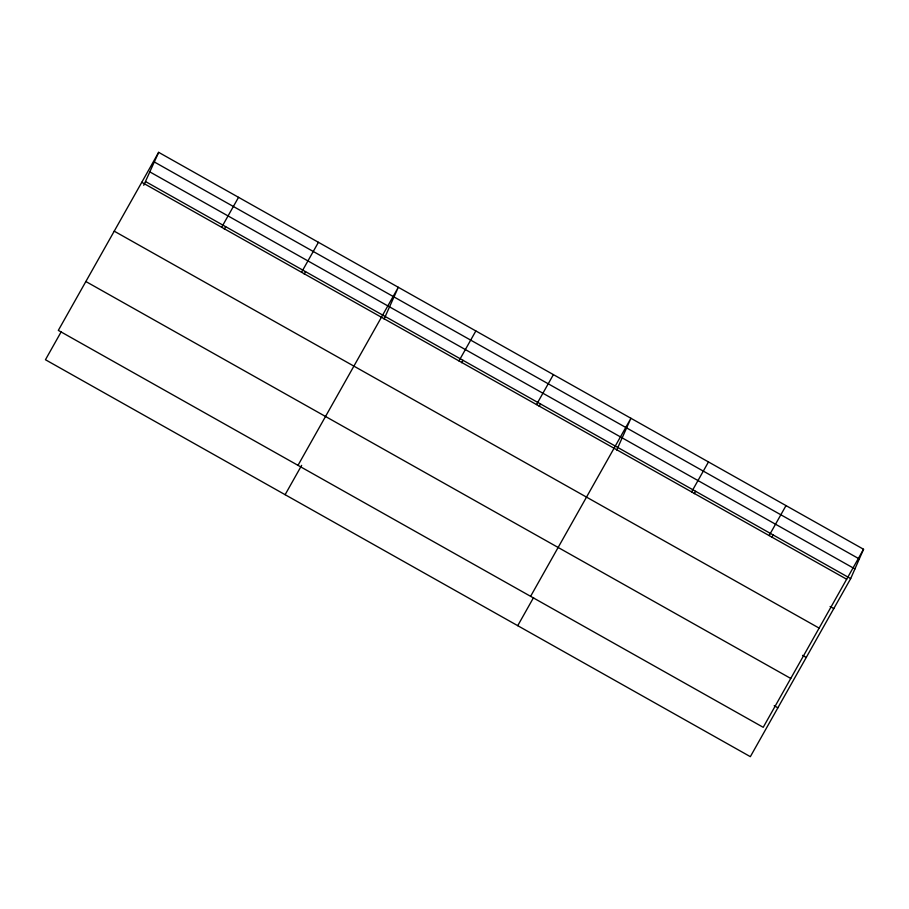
<?xml version="1.0" encoding="UTF-8"?>
<svg xmlns="http://www.w3.org/2000/svg" width="909" height="909" viewBox="0 0 909 909"><rect width="100%" height="100%" fill="white"/><g stroke="black" fill="none" stroke-linecap="round" stroke-linejoin="round"><path stroke-width="1.36" d="M143.747 185.277L158.655 152.337L863.55 549.263L850.676 578.613L750.345 756.663L45.45 359.737L61.278 331.637M158.655 152.337L58.324 330.387L763.219 727.314L863.55 549.263M221.648 227.284L238.544 197.321M224.318 229.068L225.659 226.671M301.538 272.268L318.423 242.305M304.197 274.052L305.549 271.655M297.993 465.34L398.312 287.289L384.087 319.036M285.119 494.689L301.64 465.374M458.965 360.918L475.85 330.956M461.624 362.702L462.976 360.305M536.503 404.585L553.399 374.622M539.173 406.368L540.514 403.971M530.606 596.327L630.937 418.276L616.711 450.023M517.732 625.676L533.56 597.577M691.59 491.905L708.475 461.942M694.249 493.689L695.601 491.292M769.128 535.571L786.012 505.609M771.786 537.355L773.139 534.958M154.405 162.018L859.3 558.955M150.019 171.994L854.926 568.932M145.781 181.686L850.676 578.613M141.77 182.3L846.665 579.238M830.099 606.508L833.792 608.587M114.227 231.17L819.134 628.108M802.556 655.378L806.249 657.457M85.855 281.517L790.762 678.455M774.195 705.725L777.888 707.804"/></g></svg>
